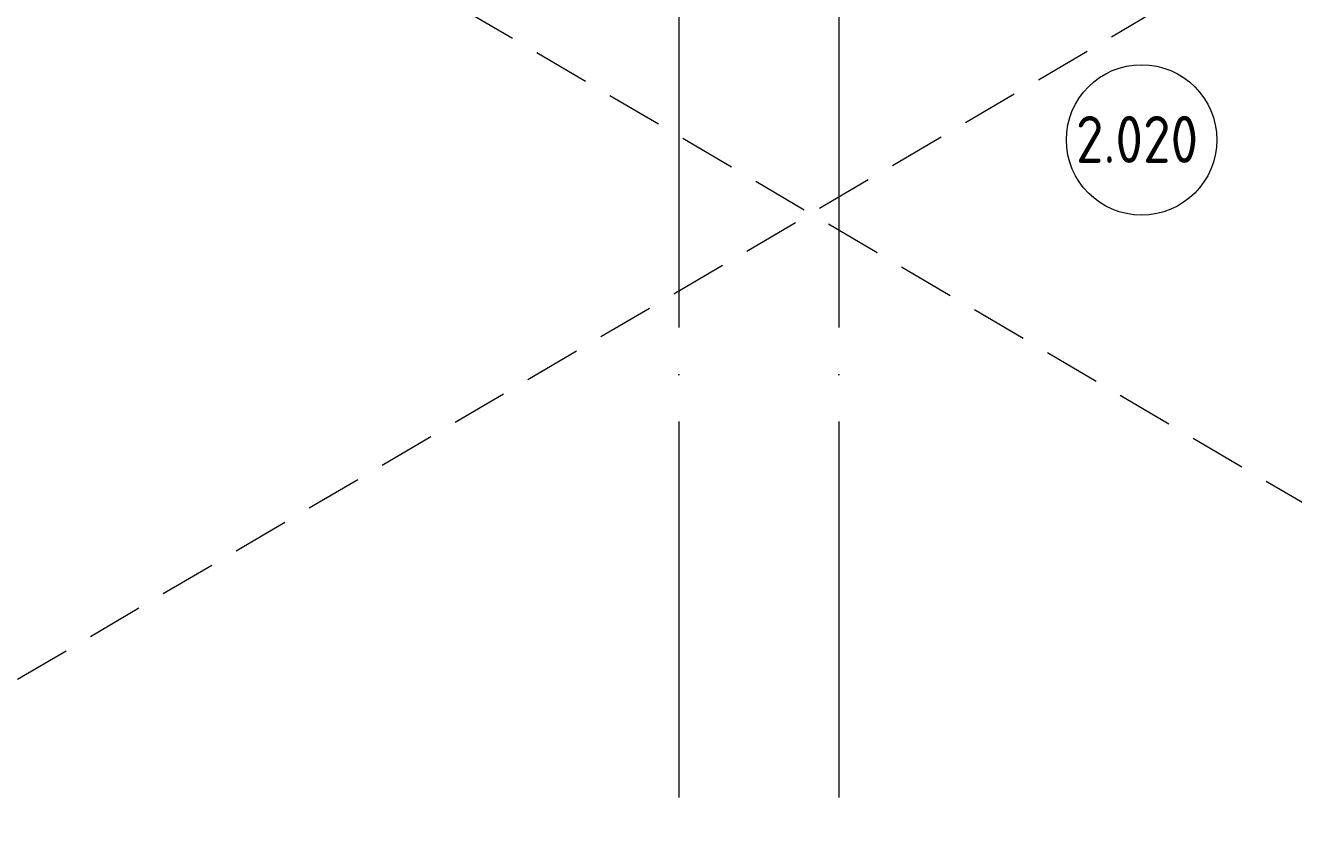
# Model space of a CAD drawing. Header units: millimetres. Extents: x 97 to 215964, y -4577 to 60645.
# Drawn here: x 147871 to 154618, y 46011 to 50253 of the extents above; entities that cross this region are included whole.
import ezdxf

# ---------------------------------------------------------------- set-up
doc = ezdxf.new("R2010")
doc.units = ezdxf.units.MM
doc.linetypes.add('ADSK_Линия сетки', pattern=[2500, 2000, -250, 0, -250])
doc.linetypes.add('ADSK_Снесено', pattern=[450, 300, -150])
for name, color, linetype, lineweight in [('A-AREA-____-IDEN', 2, 'Continuous', 20), ('A-DETL-DEMO-OTLN', 6, 'ADSK_Снесено', 9), ('S-GRID-____-OTLN', 1, 'Continuous', 9)]:
    doc.layers.add(name, color=color, linetype=linetype, lineweight=lineweight)
doc.styles.add('GOST Common', font='GOST_Common.ttf', dxfattribs={"width": 0.9, "height": 250})

# ---------------------------------------------------------------- blocks, each defined once
blk = doc.blocks.new('ADSK_Марка_Помещение_ОдноЗначение - Номер-159740-О_АИ_ПП_8_400_Целиком')
at = {"layer": 'A-AREA-____-IDEN'}
blk.add_circle((0, 0), 4, dxfattribs=at)

msp = doc.modelspace()

# ---------------------------------------------------------------- linework, layer by layer
at = {"layer": 'A-DETL-DEMO-OTLN'}
for p, q in [((167487.865903, 58319.113923), (136614.912617, 40185)), ((136624.908152, 58315), (167487.887824, 40180.925655))]:
    msp.add_line(p, q, dxfattribs=at)
at = {"layer": 'S-GRID-____-OTLN', "linetype": 'ADSK_Линия сетки'}
for p, q in [((151347.887824, 60644.999414), (151347.887824, -3572.657751)), ((152197.888158, 60644.999414), (152197.888158, -3572.657751))]:
    msp.add_line(p, q, dxfattribs=at)

# ---------------------------------------------------------------- block references
at = {"layer": 'A-AREA-____-IDEN', "xscale": 99.99999999999993, "yscale": 99.99999999999993, "zscale": 99.99999999999993}
msp.add_blockref('ADSK_Марка_Помещение_ОдноЗначение - Номер-159740-О_АИ_ПП_8_400_Целиком', (153809.250862, 49643.550952), dxfattribs=at)

# ---------------------------------------------------------------- texts
at = {"layer": 'A-AREA-____-IDEN', "lineweight": 9, "insert": (153460.043605, 49771.276023), "char_height": 250, "width": 858.6073125, "attachment_point": 1, "style": 'GOST Common'}
msp.add_mtext('2.020', dxfattribs=at)

doc.saveas('drawing.dxf')
